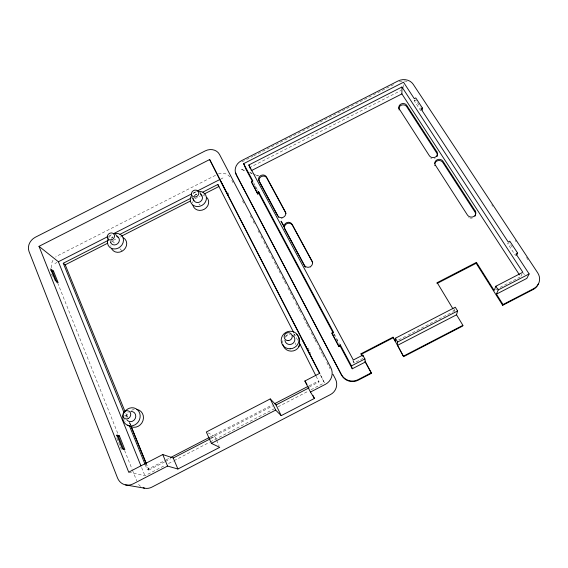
<?xml version="1.0" encoding="UTF-8"?>
<svg xmlns="http://www.w3.org/2000/svg" width="568" height="568" viewBox="0 0 568 568"><rect width="100%" height="100%" fill="white"/><g stroke="black" fill="none" stroke-linecap="round" stroke-linejoin="round"><path stroke-width="0.43" stroke-dasharray="2.84 2.13" d="M403.45 87.479L403.486 84.859M420.796 110.796L414.2 100.721L414.257 99.35M454.911 308.772L454.315 311.101L453.413 309.603M125.826 413.341L127.431 417.445L126.827 415.804A9.194 8.385 -59.2 0 1 128.517 412.808M522.12 273.762L520.678 276.744L519.713 275.253M111.605 242.238A8.293 7.32 -38.8 0 1 112.357 240.91L112.464 240.761M128.716 472.157L144.932 475.743L165.402 465.149M168.547 463.516L173.275 461.067M174.056 460.662L209.478 442.323M210.266 441.911L274.024 408.896M277.965 406.858L307.877 391.373M311.023 389.74L324.406 382.811L319.741 373.311M145.216 464.702L147.226 469.63L165.295 460.279M166.083 459.867L170.009 457.836M210.082 437.09L272.164 404.956M309.091 385.835L318.52 380.958L319.038 381.937L309.581 386.829M352.834 360.637L354.091 362.98L363.399 358.159M398.615 339.934L407.242 335.468M408.03 335.056L452.746 311.91M495.715 289.666L519.897 277.149M164.621 461.883L148.859 470.041L147.226 469.63M165.409 461.472L170.918 458.617M210.316 438.226L272.555 405.999M210.941 438.475L214.867 436.444L216.259 439.554M54.855 263.573L56.977 262.487M108.772 236.103L111.924 234.499M192.999 193.191L196.152 191.594M220.469 179.204L223.274 177.777M249.189 167.816L401.072 90.426M113.224 240.37L117.001 238.446M194.881 198.757L200.142 196.074M414.2 100.721L415.67 99.975L420.384 107.167M215.549 175.306L57.943 255.557A10.643 9.209 -43 0 0 55.65 257.084M241.897 161.887L245.837 159.878M246.626 159.48L252.938 156.264M253.726 155.866L394.107 84.376M120.026 236.906L120.203 236.913A8.293 7.32 -38.8 0 1 120.693 236.955M297.646 340.182L294.522 334.225A8.875 8.605 -32.6 0 0 293.471 333.941M244.673 170.57L240.562 169.03L244.588 170.627M249.608 172.416L252.071 173.339M252.895 173.645L258.653 175.803M250.218 172.857L251.83 173.496M255.856 175.093L258.27 176.052M126.799 415.897L125.059 415.151L124.917 415.606A9.258 8.435 -59.1 0 0 124.655 416.727M207.888 432.802L214.867 436.444M198.914 203.947L200.135 205.112M112.357 240.91L114.679 243.31M119.912 248.713L122.234 251.113M491.767 204.821L492.74 206.305M515.212 240.356L516.184 241.84M526.444 257.382L528.396 260.343M512.144 247.137L509.226 242.692L507.643 243.509L515.403 255.373M523.462 273.187L524.427 274.671M453.058 310.092L454.428 312.372M253.562 182.662L258.007 191.011M334.254 334.041L339.259 343.427M254.784 185.835L257.283 190.529M333.515 333.608L334.765 335.951M336.433 339.082L338.933 343.768M231.843 180.347L233.072 182.704M242.486 200.76L243.715 203.117M250.268 215.677L251.496 218.027M253.136 221.172L254.365 223.522M258.049 230.594L259.271 232.944M260.911 236.089L262.139 238.439M263.779 241.585L269.921 253.356M271.554 256.495L272.782 258.852M274.422 261.997L280.564 273.769M282.197 276.907L286.293 284.76M287.933 287.898L294.068 299.677M295.708 302.815L298.981 309.099M299.393 309.879L301.849 314.594M303.489 317.732L306.763 324.016M307.174 324.797L309.631 329.511M311.264 332.649L314.537 338.933M314.949 339.714L317.406 344.428M319.046 347.566L322.319 353.843M322.731 354.631L325.187 359.338M326.82 362.483L330.093 368.76M307.991 348.092L309.184 350.406M320.352 374.93L324.406 382.811M316.12 376.264L319.038 381.937M227.811 192.587L228.869 194.689M310.242 352.494L310.767 353.573M216.607 440.335L219.042 445.781M130.981 426L129.369 422.116L130.342 424.424M126.827 415.804L127.466 417.373M129.327 422.095L130.903 425.964M141.617 467.549L144.932 475.743M57.659 282.928L118.03 434.058M124.591 450.488L132.138 469.374M132.465 470.197L136.732 480.876M51.553 274.053L52.483 276.382M116.809 437.971L120.054 446.128M120.38 446.945L121.353 449.387M353.516 360.751L354.091 362.98M294.614 334.261L294.749 335.993M295.31 342.923L295.445 344.662M140.623 486.393A12.205 11.126 -67.5 0 1 137.712 483.063M51.709 267.791A10.643 9.209 -43 0 1 52.987 260.229M218.368 173.957A10.402 9.28 -26.1 0 1 229.976 176.96M125.159 421.683A9.258 8.435 -59.1 0 1 124.974 421.172M124.69 420.1A9.258 8.435 -59.1 0 1 124.598 419.546M111.647 237.985A8.342 7.356 -38.7 0 1 112.826 236.948M194.519 195.442A8.25 7.377 -29.3 0 1 197.181 193.887M282.672 342.838A8.875 8.605 -32.6 0 1 282.914 340.672M285.328 336.405A8.875 8.605 -32.6 0 1 289.112 334.154M193.312 193.439A8.3 7.412 -29.3 0 1 196.485 191.714M110.938 246.54A8.293 7.32 -38.8 0 1 110.867 245.589M108.68 237.878A8.392 7.391 -38.7 0 1 112.01 234.619M131.584 410.316A9.194 8.385 -59.2 0 1 134.19 409.443M192.708 202.932A8.208 7.341 -29.3 0 1 192.978 201.519M203.287 195.513A8.208 7.341 -29.3 0 1 204.657 195.974M285.434 337.406A5.048 4.885 -32.3 0 1 290.39 334.659M194.497 195.79A4.658 4.161 -29.2 0 1 197.458 194.064M111.243 238.496A4.707 4.146 -38.6 0 1 111.413 238.255M111.797 237.814A4.707 4.146 -38.6 0 1 112.954 236.906M126.011 417.381A5.233 4.757 -58.9 0 1 128.212 412.553M310.455 267.649A4.359 4.097 -18.1 0 1 310.206 267.769M472.327 218.005A4.516 4.068 5.4 0 1 469.814 217.956M468.536 217.381A4.516 4.068 5.4 0 1 468.309 217.224M282.268 218.68A4.239 3.884 -20.5 0 1 281.217 218.694M435.152 158.344A4.331 3.841 -2 0 1 434.406 158.649M431.73 158.699A4.331 3.841 -2 0 1 430.743 158.309M399.361 81.799A11.14 9.613 -6.8 0 1 407.838 81.657M148.859 470.041L146.53 464.319L148.859 470.041"/><path stroke-width="0.85" d="M403.607 356.661L397.593 345.316L397.593 342.028L395.442 338.209L455.316 307.217L457.581 310.966L456.537 314.793L462.899 325.336L462.671 326.053L403.607 356.661L393.02 337.186L361.014 353.75L361.141 354.361L393.035 337.861M519.23 274.514L401.888 93.905L401.959 86.989L248.841 164.99L250.502 169.087M284.05 226.511L281.11 221.257L284.05 226.511A4.281 3.948 -20.1 0 0 284.483 228.18L304.327 265.142A4.374 4.111 -18.2 0 0 310.163 266.782A4.374 4.111 -18.2 0 0 312.088 261.152L292.101 224.282A4.281 3.948 -20.1 0 0 284.057 226.263M422.265 110.043L422.386 108.012L415.755 97.909L414.285 98.662L403.521 82.239L243.636 163.676L246.036 169.42L252.284 181.142M476.431 262.38L437.168 282.658L437.033 283.503L476.169 263.289L476.431 262.38L494.153 290.475L495.857 286.236L522.844 272.264L401.959 86.989M315.851 375.718L299.414 342.98A8.932 8.655 -32.5 0 0 297.483 335.333M476.169 263.289L502.659 305.321L503.028 304.533L496.453 294.125L498.2 289.943L529.127 273.925L516.021 253.931L517.625 253.101L509.808 241.194L508.218 242.018L420.909 108.772L422.386 108.012M517.625 253.101L517.001 254.549L515.936 255.096M529.127 273.925L526.848 278.384L496.453 294.125M298.399 346.586L299.414 345.28M210.16 438.886L173.254 457.993L162.753 454.542L128.716 472.157L39.007 246.334L209.663 159.544L319.741 373.311L304.881 381L310.462 392.055L325.414 384.316A12.453 12.311 -32.2 0 0 330.796 367.588L219.546 154.517A11.09 9.762 -26 0 0 205.211 150.903L35.386 237.218A11.36 9.691 -42.3 0 0 29.011 251.418L117.519 477.951A13.135 11.885 -65.9 0 0 133.338 483.787L167.567 466.065L177.905 469.012L219.738 447.335L211.381 443.374L206.333 431.992L270.254 398.921L276.034 404.949L309.077 387.837M364.89 358.955L365.458 361.958L352.266 368.788L351.464 365.906L364.89 358.955L362.803 355.099L353.324 360.005L248.841 164.99M397.593 342.028L457.581 310.966M397.593 345.316L456.537 314.793M211.381 443.374L275.65 410.089L281.21 415.641L314.431 398.424L312.904 395.399M365.458 361.958L371.323 372.793L358.06 379.665A12.375 12.212 4.8 0 1 341.311 374.461L236.174 174.447A11.076 9.876 -22.9 0 1 241.414 160.737L398.054 80.983A11.175 9.635 -6.9 0 1 413.185 84.249L537.669 272.782A12.816 11.587 16.2 0 1 533.579 288.7L503.028 304.533M403.635 356.051L462.899 325.336M371.323 372.793L371.415 373.346L358.195 380.198A12.333 12.176 5.2 0 1 341.51 375.008L236.671 175.555A11.04 9.848 -22.9 0 1 235.819 173.126M502.659 305.321L533.111 289.538A12.773 11.552 16.3 0 0 538.308 283.986M116.468 435.741L118.371 436.387L119.379 435.869L124.875 449.615L122.383 448.862L116.852 434.996L119.379 435.869M338.897 346.608L338.585 345.635L340.211 344.797L340.509 345.77L338.897 346.608L332.237 334.083L331.897 333.054L333.508 332.223L258.554 191.65L257.055 192.41L257.73 194.043L259.221 193.283L258.554 191.65M170.798 457.432L209.301 437.495M274.521 403.734L308.31 386.247M39.007 246.334L58.397 261.763L107.984 236.501M113.501 233.696L191.423 193.993M196.94 191.189L219.766 179.559L319.536 373.353M123.788 413.234A9.315 8.477 -58.9 0 1 124.058 412.716L63.275 263.24L108.445 240.228M119.954 234.364L190.571 198.374M202.861 192.112L217.856 184.472L218.914 186.51L203.997 194.107M63.275 263.24L65.242 264.823L107.742 243.168M121.602 236.103L190.188 201.15M50.85 270.247L52.575 271.554L53.506 271.078L58.135 282.665L55.288 280.571L50.637 268.905L53.506 271.078M251.17 170.727L401.888 93.905M257.73 194.043L251.383 181.746L252.866 180.986L243.636 163.676M125.528 484.916L144.591 488.189M127.736 425.07A9.258 8.435 -59.1 0 0 129.092 425.886L131.3 426.774L146.21 463.509L131.222 426.738M115.531 234.414L118.343 237.374M495.857 286.236L498.2 289.943M310.462 392.055L314.431 398.424M304.881 381L306.976 384.422M191.863 197.274L193.908 200.603M437.168 282.658L452.959 308.85M199.993 192.538L201.959 195.91M393.02 337.186L395.477 341.56L395.442 338.209M361.014 353.75L362.206 355.959M364.841 361.198L371.415 373.346M277.752 215.932L259.42 181.774A4.153 3.735 -21.5 0 1 260.684 177.01L261.117 176.726A4.153 3.735 -21.5 0 1 266.818 177.997L285.711 212.851A4.239 3.884 -20.5 0 1 285.988 213.525M304.633 266.016L284.852 229.16A4.267 3.94 -20.1 0 1 286.776 223.749A4.267 3.94 -20.1 0 1 292.442 225.269L312.372 262.04A4.359 4.097 -18.1 0 1 312.67 262.757M340.211 344.797L351.464 365.906M258.532 192.871L333.104 332.827M339.763 345.337L352.266 368.788M251.383 181.746L257.055 192.41M331.897 333.054L338.585 345.635M332.962 374.255L335.418 378.97A11.587 11.516 -38.5 0 1 330.434 394.59L151.862 487.145A12.205 11.126 -67.5 0 1 143.186 487.784M299.293 343.427L299.897 344.719A8.875 8.605 -32.6 0 1 282.85 344.456M217.856 184.472L293.549 332.209M221.186 182.001L228.293 195.868L226.88 193.063M209.663 159.544L219.766 179.559M308.971 352.472L309.766 354.091L302.211 339.352M276.034 404.949L281.21 415.641M270.254 398.921L275.65 410.089M173.254 457.993L177.905 469.012M162.753 454.542L167.567 466.065M65.242 264.823L125.13 411.793M129.504 426.064L145.216 464.702M58.397 261.763L140.956 465.909M52.575 271.554L56.892 282.367M118.371 436.387L123.54 449.331M362.803 355.099L363.101 356.633M296.702 334.573A8.932 8.655 -32.5 0 1 297.099 334.942M198.495 191.331A8.3 7.412 -29.3 0 1 206.269 199.794A8.3 7.412 -29.3 0 1 195.207 206.234A8.3 7.412 -29.3 0 1 191.601 195.342M113.905 233.782A8.392 7.391 -38.7 0 1 123.483 240.335A8.392 7.391 -38.7 0 1 113.671 248.947A8.392 7.391 -38.7 0 1 108.197 238.787M136.86 409.429A9.194 8.385 -59.2 0 1 143.008 420.533A9.194 8.385 -59.2 0 1 131.3 426.774M124.364 412.219A9.315 8.477 -58.9 0 1 138.869 411.424A9.315 8.477 -58.9 0 1 132.834 425.688A9.315 8.477 -58.9 0 1 123.007 415.421M123.334 414.306A9.315 8.477 -58.9 0 1 123.547 413.767M123.384 237.829A8.293 7.32 -38.8 0 1 124.087 249.7A8.293 7.32 -38.8 0 1 111.868 249.153M111.64 248.756A8.293 7.32 -38.8 0 1 111.442 248.337M206.61 197.266A8.208 7.341 -29.3 0 1 204.409 209.194A8.208 7.341 -29.3 0 1 192.893 205.261M294.025 336.732A5.048 4.885 -32.3 0 1 291.647 344.13A5.048 4.885 -32.3 0 1 284.909 340.424M292.712 335.447A5.048 4.885 -32.3 0 1 293.841 336.483M200.674 194.611A4.658 4.161 -29.2 0 1 200.419 201.612A4.658 4.161 -29.2 0 1 193.518 199.631M193.397 198.85A4.658 4.161 -29.2 0 1 193.397 198.58M116.781 236.416A4.707 4.146 -38.6 0 1 117.789 243.565A4.707 4.146 -38.6 0 1 110.547 242.209M110.483 241.954A4.707 4.146 -38.6 0 1 110.433 241.691M130.817 411.495A5.233 4.757 -58.9 0 1 135.269 418.453A5.233 4.757 -58.9 0 1 126.962 419.958M399.134 109.972A4.196 3.649 -6.4 0 1 399.041 109.759M398.842 108.864A4.196 3.649 -6.4 0 1 401.846 105.037A4.196 3.649 -6.4 0 1 406.688 106.642L436.771 153.09A4.331 3.841 -2 0 1 437.225 155.888M305.619 267.209A4.359 4.097 -18.1 0 1 305.236 266.853M305.066 266.662A4.359 4.097 -18.1 0 1 304.76 266.243M434.932 165.657A4.359 3.877 -1 0 1 434.783 165.189M434.818 163.499A4.359 3.877 -1 0 1 438.432 160.559A4.359 3.877 -1 0 1 442.827 162.448L474.962 212.063A4.516 4.068 5.4 0 1 475.324 215.52M437.062 156.349A4.331 3.841 -2 0 1 436.955 156.576M475.096 215.989A4.516 4.068 5.4 0 1 474.962 216.209M278.583 217.317A4.239 3.884 -20.5 0 1 278.171 216.713M436.899 151.876L406.716 105.307A4.21 3.664 -6.5 0 0 401.008 104.036A4.21 3.664 -6.5 0 0 399.361 109.063L429.351 155.738A4.345 3.848 -2.1 0 0 435.273 157.137A4.345 3.848 -2.1 0 0 436.899 151.876M475.224 210.998L442.976 161.255A4.374 3.884 -1 0 0 437.019 159.842A4.374 3.884 -1 0 0 435.386 165.139L467.428 215.009A4.53 4.082 5.3 0 0 473.627 216.571A4.53 4.082 5.3 0 0 475.217 210.998M285.349 211.829L266.406 176.882A4.168 3.742 -21.5 0 0 260.918 175.484A4.168 3.742 -21.5 0 0 258.987 180.674L277.787 215.698A4.253 3.898 -20.5 0 0 283.425 217.203A4.253 3.898 -20.5 0 0 285.349 211.829M290.12 348.802A8.989 8.705 -32.4 0 0 297.809 335.383A8.989 8.705 -32.4 0 0 282.374 335.858A8.989 8.705 -32.4 0 0 290.12 348.802M288.203 340.63A4.097 3.962 -32.1 0 0 291.725 334.531A4.097 3.962 -32.1 0 0 284.696 334.729A4.097 3.962 -32.1 0 0 288.203 340.63M194.739 197.018A3.777 3.365 -29.2 0 0 198.481 191.828A3.777 3.365 -29.2 0 0 192.133 191.799A3.777 3.365 -29.2 0 0 194.739 197.018M111.065 239.952A3.82 3.351 -38.5 0 0 113.962 234.179A3.82 3.351 -38.5 0 0 107.65 235.251A3.82 3.351 -38.5 0 0 111.065 239.952M128.446 418.41A4.246 3.855 -58.5 0 0 129.071 411.225A4.246 3.855 -58.5 0 0 122.83 414.782A4.246 3.855 -58.5 0 0 128.446 418.41"/></g></svg>
